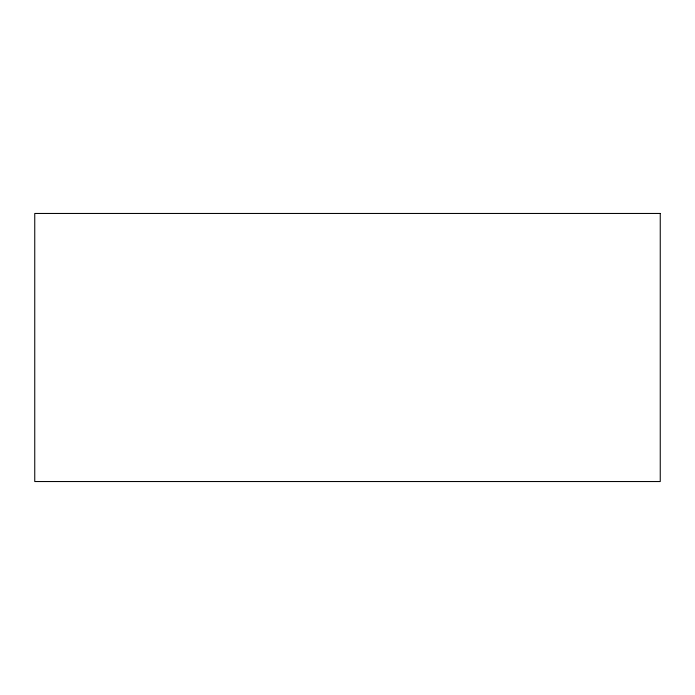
<?xml version="1.0" encoding="UTF-8"?>
<svg xmlns="http://www.w3.org/2000/svg" width="695" height="695" viewBox="0 0 695 695"><rect width="100%" height="100%" fill="white"/><g stroke="black" fill="none" stroke-linecap="round" stroke-linejoin="round"><path stroke-width="1.04" d="M660.25 213.461L34.75 213.461L34.75 481.539L660.25 481.539L660.25 213.461"/></g></svg>
